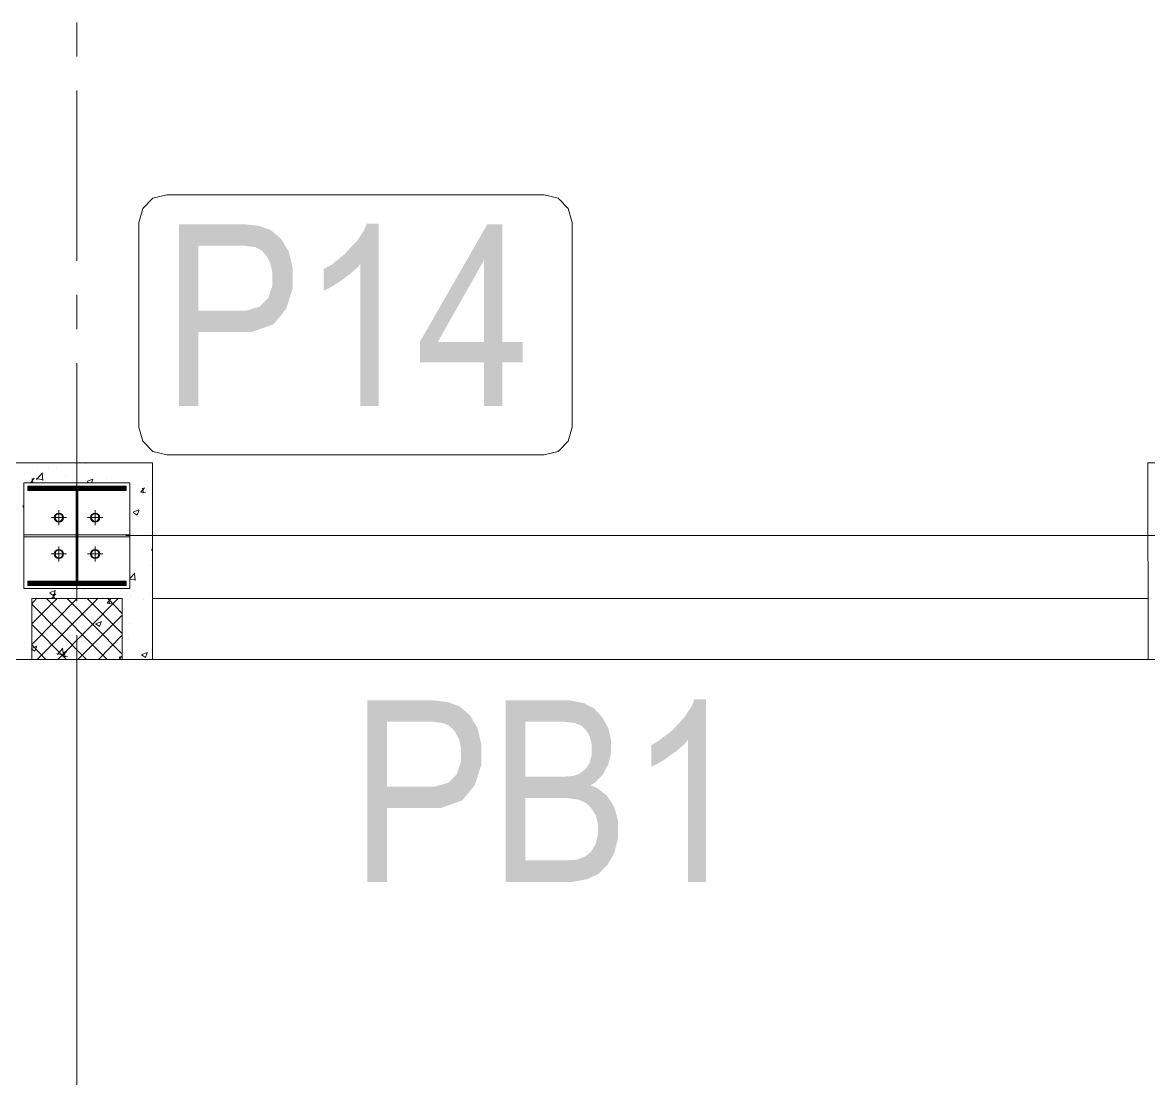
# Model space of a CAD drawing. Header units: millimetres. Extents: x 51.5 to 74.8, y 0.8 to 17.2.
# Drawn here: x 55.9417 to 56.4284, y 6.9549 to 7.4113 of the extents above; entities that cross this region are included whole.
import ezdxf

# ---------------------------------------------------------------- set-up
doc = ezdxf.new("R2010")
doc.units = ezdxf.units.MM
doc.layers.add('PDF_Geomertry', color=7, linetype='Continuous')
doc.layers.add('PDF_Solid Fills', color=7, linetype='Continuous')

msp = doc.modelspace()

# ---------------------------------------------------------------- hatches: boundary and pattern name
at = {"layer": 'PDF_Solid Fills', "transparency": 33554559}
for points in [[(56.09565, 7.24564), (56.08774, 7.24564), (56.08774, 7.30703), (56.08635, 7.30536), (56.08274, 7.30217), (56.08038, 7.3005), (56.07815, 7.29884), (56.07385, 7.29633), (56.0719, 7.2955), (56.0719, 7.30481), (56.07524, 7.30661), (56.08093, 7.3112), (56.08343, 7.31397), (56.08607, 7.31661), (56.08954, 7.32189), (56.09051, 7.32439), (56.09565, 7.32439)], [(56.23718, 7.03981), (56.22926, 7.03981), (56.22926, 7.1012), (56.22788, 7.09953), (56.22426, 7.09634), (56.2219, 7.09467), (56.21968, 7.093), (56.21538, 7.0905), (56.21343, 7.08967), (56.21343, 7.09897), (56.21676, 7.10092), (56.2226, 7.10536), (56.2251, 7.10814), (56.2276, 7.11078), (56.23107, 7.11606), (56.23204, 7.1187), (56.23718, 7.1187)]]:
    msp.add_hatch(color=256, dxfattribs=at).paths.add_polyline_path(points)
h = msp.add_hatch(color=256, dxfattribs=at)
h.paths.add_polyline_path([(56.00926, 7.24564), (56.00926, 7.32411), (56.03357, 7.32411), (56.03774, 7.32411), (56.04413, 7.32342), (56.04621, 7.32258), (56.04899, 7.32161), (56.05343, 7.31786), (56.0551, 7.31509), (56.05676, 7.31231), (56.05843, 7.3055), (56.05843, 7.30147), (56.05843, 7.2962), (56.05565, 7.28759), (56.05301, 7.28425), (56.05024, 7.28092), (56.04093, 7.27758), (56.03426, 7.27758), (56.01774, 7.27758), (56.01774, 7.24564)])
h.paths.add_polyline_path([(56.01774, 7.28675), (56.0344, 7.28675), (56.03843, 7.28675), (56.04413, 7.28856), (56.04593, 7.29036), (56.04788, 7.29217), (56.04968, 7.29745), (56.04968, 7.30106), (56.04968, 7.30342), (56.04871, 7.30745), (56.04788, 7.30911), (56.0469, 7.31078), (56.04482, 7.313), (56.04343, 7.3137), (56.04218, 7.31425), (56.0376, 7.31481), (56.03426, 7.31481), (56.01774, 7.31481)])
h = msp.add_hatch(color=256, dxfattribs=at)
h.paths.add_polyline_path([(56.14121, 7.24564), (56.14121, 7.26439), (56.11343, 7.26439), (56.11343, 7.27328), (56.1426, 7.32411), (56.14913, 7.32411), (56.14913, 7.27328), (56.15788, 7.27328), (56.15788, 7.26439), (56.14913, 7.26439), (56.14913, 7.24564)])
h.paths.add_polyline_path([(56.14121, 7.27328), (56.14121, 7.3087), (56.12121, 7.27328)])
h = msp.add_hatch(color=256, dxfattribs=at)
h.paths.add_polyline_path([(56.09079, 7.03981), (56.09079, 7.11828), (56.1151, 7.11828), (56.1194, 7.11828), (56.12565, 7.11758), (56.12774, 7.11675), (56.13051, 7.11578), (56.13496, 7.11203), (56.13663, 7.10925), (56.13829, 7.10647), (56.13996, 7.09967), (56.13996, 7.09578), (56.13996, 7.09036), (56.13718, 7.08175), (56.13454, 7.07842), (56.13176, 7.07509), (56.12246, 7.07175), (56.11579, 7.07175), (56.09926, 7.07175), (56.09926, 7.03981)])
h.paths.add_polyline_path([(56.09926, 7.08106), (56.11607, 7.08106), (56.11996, 7.08106), (56.12579, 7.08272), (56.1276, 7.08453), (56.1294, 7.08634), (56.13121, 7.09175), (56.13121, 7.09522), (56.13121, 7.09759), (56.13038, 7.10161), (56.1294, 7.10328), (56.12857, 7.10495), (56.12635, 7.10717), (56.1251, 7.10786), (56.12385, 7.10842), (56.11926, 7.10911), (56.11593, 7.10911), (56.09926, 7.10911)])
h = msp.add_hatch(color=256, dxfattribs=at)
h.paths.add_polyline_path([(56.15051, 7.03981), (56.15051, 7.11828), (56.17468, 7.11828), (56.17843, 7.11828), (56.18426, 7.11717), (56.18635, 7.11606), (56.18857, 7.11495), (56.19204, 7.11134), (56.19343, 7.10897), (56.19482, 7.10647), (56.19607, 7.1012), (56.19607, 7.09828), (56.19607, 7.09564), (56.19496, 7.09078), (56.19371, 7.08856), (56.1926, 7.08634), (56.18926, 7.08286), (56.18718, 7.08161), (56.18996, 7.0805), (56.19426, 7.07717), (56.19593, 7.07467), (56.19746, 7.07217), (56.19913, 7.0662), (56.19913, 7.06259), (56.19913, 7.05897), (56.1976, 7.05272), (56.19621, 7.05008), (56.19468, 7.04745), (56.19079, 7.04342), (56.18843, 7.04231), (56.18593, 7.04106), (56.17926, 7.03981), (56.1751, 7.03981)])
h.paths.add_polyline_path([(56.15899, 7.04911), (56.1751, 7.04911), (56.17774, 7.04911), (56.18163, 7.04953), (56.18288, 7.05008), (56.18482, 7.05078), (56.1876, 7.053), (56.18843, 7.05467), (56.1894, 7.0562), (56.19038, 7.06022), (56.19038, 7.06259), (56.19038, 7.06481), (56.18954, 7.06856), (56.18857, 7.07009), (56.1876, 7.07161), (56.18524, 7.07397), (56.18371, 7.07467), (56.18218, 7.07536), (56.17732, 7.07606), (56.17399, 7.07606), (56.15899, 7.07606)])
h.paths.add_polyline_path([(56.15899, 7.08536), (56.17301, 7.08536), (56.17579, 7.08536), (56.17968, 7.08564), (56.18079, 7.08606), (56.18246, 7.08661), (56.18496, 7.08856), (56.18593, 7.08981), (56.18676, 7.0912), (56.18774, 7.09481), (56.18774, 7.09703), (56.18774, 7.09911), (56.1869, 7.10272), (56.18607, 7.10411), (56.18524, 7.1055), (56.18315, 7.10745), (56.18176, 7.108), (56.18038, 7.10856), (56.17551, 7.10911), (56.17204, 7.10911), (56.15899, 7.10911)])

# ---------------------------------------------------------------- linework, layer by layer
at = {"layer": 'PDF_Geomertry', "lineweight": 0}
for points in [[(55.96524, 7.39661), (55.96524, 7.41134)], [(55.96524, 7.30828), (55.96524, 7.38189)], [(55.96524, 7.27884), (55.96524, 7.29356)], [(55.96524, 7.19064), (55.96524, 7.26411)], [(55.94815, 7.218), (55.94815, 7.218)], [(55.95288, 7.21897), (55.95288, 7.21897)], [(55.95649, 7.21911), (55.95649, 7.21911)], [(55.96913, 7.22078), (55.96913, 7.22078)], [(55.97218, 7.22106), (55.97218, 7.22106)], [(55.99774, 7.22106), (55.99774, 7.22106)], [(55.9426, 7.21578), (55.9426, 7.21578)], [(55.94649, 7.21231), (55.94524, 7.21245), (55.94676, 7.21439)], [(55.94621, 7.21231), (55.94593, 7.21425)], [(55.9476, 7.21425), (55.95065, 7.2137)], [(55.94774, 7.21384), (55.95038, 7.21661)], [(55.95051, 7.21342), (55.95024, 7.21661)], [(55.96038, 7.21495), (55.96038, 7.21495)], [(55.96968, 7.21286), (55.97051, 7.21231)], [(55.96982, 7.21314), (55.97204, 7.21397)], [(55.97149, 7.21231), (55.97204, 7.21384)], [(55.97801, 7.21425), (55.97801, 7.21425)], [(55.98024, 7.21411), (55.98024, 7.21411)], [(55.98635, 7.21245), (55.98635, 7.21245)], [(55.99579, 7.21342), (55.99579, 7.21342)], [(56.42815, 7.21411), (56.42815, 7.21411)], [(55.94232, 7.21092), (55.94232, 7.21092)], [(55.94399, 7.21078), (55.94565, 7.20911)], [(55.94399, 7.21022), (55.9451, 7.20911)], [(55.94399, 7.20967), (55.94454, 7.20911)], [(55.94454, 7.21092), (55.94635, 7.20911)], [(55.9451, 7.21092), (55.9469, 7.20911)], [(55.94565, 7.21092), (55.94746, 7.20911)], [(55.94621, 7.21092), (55.94801, 7.20911)], [(55.94676, 7.21092), (55.94871, 7.20911)], [(55.94746, 7.21092), (55.94926, 7.20911)], [(55.94801, 7.21092), (55.94982, 7.20911)], [(55.94857, 7.21092), (55.95038, 7.20911)], [(55.94913, 7.21092), (55.95107, 7.20911)], [(55.94982, 7.21092), (55.95163, 7.20911)], [(55.95038, 7.21092), (55.95218, 7.20911)], [(55.95093, 7.21092), (55.95274, 7.20911)], [(55.95149, 7.21092), (55.95329, 7.20911)], [(55.95204, 7.21092), (55.95399, 7.20911)], [(55.95274, 7.21092), (55.95454, 7.20911)], [(55.95329, 7.21092), (55.9551, 7.20911)], [(55.95385, 7.21092), (55.95565, 7.20911)], [(55.9544, 7.21092), (55.95635, 7.20911)], [(55.9551, 7.21092), (55.9569, 7.20911)], [(55.95565, 7.21092), (55.95746, 7.20911)], [(55.95621, 7.21092), (55.95801, 7.20911)], [(55.95676, 7.21092), (55.95871, 7.20911)], [(55.95746, 7.21092), (55.95926, 7.20911)], [(55.95801, 7.21092), (55.95982, 7.20911)], [(55.95857, 7.21092), (55.96038, 7.20911)], [(55.95913, 7.21092), (55.96093, 7.20911)], [(55.95968, 7.21092), (55.96163, 7.20911)], [(55.96038, 7.21092), (55.96218, 7.20911)], [(55.96093, 7.21092), (55.96274, 7.20911)], [(55.96149, 7.21092), (55.96329, 7.20911)], [(55.96204, 7.21092), (55.96399, 7.20911)], [(55.96274, 7.21092), (55.96454, 7.20911)], [(55.96329, 7.21092), (55.9651, 7.20911), (55.96565, 7.20856)], [(55.96385, 7.21092), (55.96565, 7.20911)], [(55.9644, 7.21092), (55.96621, 7.20911)], [(55.96482, 7.2087), (55.96565, 7.208)], [(55.96482, 7.20814), (55.96565, 7.20745)], [(55.96482, 7.20759), (55.96565, 7.20675)], [(55.9651, 7.21092), (55.9669, 7.20911)], [(55.96565, 7.21092), (55.96746, 7.20911)], [(55.96621, 7.21092), (55.96801, 7.20911)], [(55.96676, 7.21092), (55.96857, 7.20911)], [(55.96732, 7.21092), (55.96926, 7.20911)], [(55.96801, 7.21092), (55.96982, 7.20911)], [(55.96857, 7.21092), (55.97038, 7.20911)], [(55.96913, 7.21092), (55.97093, 7.20911)], [(55.96968, 7.21092), (55.97163, 7.20911)], [(55.97038, 7.21092), (55.97218, 7.20911)], [(55.97093, 7.21092), (55.97274, 7.20911)], [(55.97149, 7.21092), (55.97329, 7.20911)], [(55.97204, 7.21092), (55.97385, 7.20911)], [(55.97232, 7.21231), (55.97232, 7.21231)], [(55.9726, 7.21092), (55.97454, 7.20911)], [(55.97329, 7.21092), (55.9751, 7.20911)], [(55.97385, 7.21092), (55.97565, 7.20911)], [(55.9744, 7.21092), (55.97621, 7.20911)], [(55.97496, 7.21092), (55.9769, 7.20911)], [(55.97565, 7.21092), (55.97746, 7.20911)], [(55.97621, 7.21092), (55.97801, 7.20911)], [(55.97676, 7.21092), (55.97857, 7.20911)], [(55.97732, 7.21092), (55.97926, 7.20911)], [(55.97801, 7.21092), (55.97982, 7.20911)], [(55.97857, 7.21092), (55.98038, 7.20911)], [(55.97913, 7.21092), (55.98093, 7.20911)], [(55.97968, 7.21092), (55.98149, 7.20911)], [(55.98024, 7.21092), (55.98218, 7.20911)], [(55.98093, 7.21092), (55.98274, 7.20911)], [(55.98149, 7.21092), (55.98329, 7.20911)], [(55.98204, 7.21092), (55.98385, 7.20911)], [(55.9826, 7.21092), (55.98454, 7.20911)], [(55.98329, 7.21092), (55.9851, 7.20911)], [(55.98385, 7.21092), (55.98565, 7.20911)], [(55.9844, 7.21092), (55.98621, 7.20911)], [(55.98496, 7.21092), (55.98649, 7.20939)], [(55.98565, 7.21092), (55.98649, 7.21009)], [(55.98621, 7.21231), (55.98621, 7.21231)], [(55.98621, 7.21092), (55.98649, 7.21064)], [(55.98968, 7.21147), (55.98968, 7.21147)], [(55.99482, 7.20814), (55.99288, 7.20828), (55.9944, 7.21022)], [(55.99399, 7.208), (55.99357, 7.21009)], [(55.99788, 7.2105), (55.99788, 7.2105)], [(55.96482, 7.20703), (55.96565, 7.2062)], [(55.96482, 7.20647), (55.96565, 7.20564)], [(55.96482, 7.20578), (55.96565, 7.20509)], [(55.96482, 7.20522), (55.96565, 7.20439)], [(55.96482, 7.20467), (55.96565, 7.20384)], [(55.96482, 7.20411), (55.96565, 7.20328)], [(55.96482, 7.20342), (55.96565, 7.20272)], [(55.96482, 7.20286), (55.96565, 7.20217)], [(55.98815, 7.20689), (55.98815, 7.20689)], [(55.98815, 7.20675), (55.98815, 7.20675)], [(56.42829, 7.20342), (56.42829, 7.20342)], [(55.94176, 7.20217), (55.94232, 7.20175)], [(55.9419, 7.20231), (55.94232, 7.20258)], [(55.94232, 7.20022), (55.94232, 7.20022)], [(55.95732, 7.19411), (55.95732, 7.2005)], [(55.96482, 7.20231), (55.96565, 7.20147)], [(55.96482, 7.20175), (55.96565, 7.20092)], [(55.96482, 7.20106), (55.96565, 7.20036)], [(55.96482, 7.2005), (55.96565, 7.19981)], [(55.96482, 7.19995), (55.96565, 7.19911)], [(55.96482, 7.19939), (55.96565, 7.19856)], [(55.96482, 7.19884), (55.96565, 7.198)], [(55.96482, 7.19814), (55.96565, 7.19745)], [(55.97315, 7.19411), (55.97315, 7.2005)], [(55.98815, 7.19925), (55.98815, 7.19925)], [(55.98954, 7.19967), (55.9919, 7.20064)], [(55.98954, 7.19953), (55.99121, 7.19842), (55.9919, 7.20036)], [(55.99357, 7.20009), (55.99357, 7.20009)], [(55.99788, 7.20064), (55.99788, 7.20064)], [(55.99788, 7.19981), (55.99788, 7.19981)], [(55.99788, 7.19786), (55.99788, 7.19786)], [(55.96065, 7.19731), (55.95413, 7.19731)], [(55.96482, 7.19758), (55.96565, 7.19675)], [(55.96482, 7.19703), (55.96565, 7.1962)], [(55.96482, 7.19647), (55.96565, 7.19564)], [(55.96482, 7.19578), (55.96565, 7.19509)], [(55.96482, 7.19522), (55.96565, 7.19453)], [(55.96482, 7.19467), (55.96565, 7.19383)], [(55.96482, 7.19411), (55.96565, 7.19328)], [(55.96482, 7.19356), (55.96565, 7.19272)], [(55.97635, 7.19731), (55.96982, 7.19731)], [(55.98926, 7.19647), (55.98926, 7.19647)], [(55.94232, 7.18939), (55.94232, 7.18939)], [(55.96482, 7.19286), (55.96565, 7.19217)], [(55.96482, 7.19231), (55.96565, 7.19147)], [(55.96482, 7.19175), (55.96565, 7.19092)], [(55.96482, 7.1912), (55.96565, 7.19036)], [(55.96482, 7.1905), (55.96565, 7.18981)], [(55.96482, 7.18995), (55.96565, 7.18911)], [(55.96482, 7.18939), (55.96565, 7.18856)], [(55.96482, 7.18883), (55.96565, 7.188)], [(55.96482, 7.18814), (55.96565, 7.18745)], [(56.4769, 7.18953), (55.98635, 7.18953)], [(55.99635, 7.19203), (55.99635, 7.19203)], [(55.99788, 7.19106), (55.99788, 7.19106)], [(55.99788, 7.18911), (55.99788, 7.18911)], [(55.99788, 7.1887), (55.99788, 7.1887)], [(56.42829, 7.19272), (56.42829, 7.19272)], [(55.94232, 7.18564), (55.94232, 7.18564)], [(55.94232, 7.18425), (55.94232, 7.18425)], [(55.95732, 7.17842), (55.95732, 7.18481)], [(55.96482, 7.18759), (55.96565, 7.18689)], [(55.96482, 7.18703), (55.96565, 7.1862)], [(55.96482, 7.18647), (55.96565, 7.18564)], [(55.96482, 7.18592), (55.96565, 7.18508)], [(55.96482, 7.18522), (55.96565, 7.18453)], [(55.96482, 7.18467), (55.96565, 7.18383)], [(55.96482, 7.18411), (55.96565, 7.18328)], [(55.96482, 7.18356), (55.96565, 7.18272)], [(55.97315, 7.17842), (55.97315, 7.18481)], [(55.99788, 7.18328), (55.99746, 7.18328), (55.99788, 7.18383)], [(55.94232, 7.1787), (55.94232, 7.1787)], [(55.96065, 7.18161), (55.95413, 7.18161)], [(55.96482, 7.18286), (55.96565, 7.18217)], [(55.96482, 7.18231), (55.96565, 7.18161)], [(55.96482, 7.18175), (55.96565, 7.18092)], [(55.96482, 7.1812), (55.96565, 7.18036)], [(55.96482, 7.1805), (55.96565, 7.17981)], [(55.96482, 7.17995), (55.96565, 7.17925)], [(55.96482, 7.17939), (55.96565, 7.17856)], [(55.96482, 7.17884), (55.96565, 7.178)], [(55.97635, 7.18161), (55.96982, 7.18161)], [(55.99788, 7.1805), (55.99788, 7.1805)], [(56.42829, 7.18189), (56.42829, 7.18189)], [(56.42829, 7.18008), (56.42829, 7.18008)], [(55.96482, 7.17828), (55.96565, 7.17745)], [(55.96482, 7.17759), (55.96565, 7.17689)], [(55.96482, 7.17703), (55.96565, 7.1762)], [(55.96482, 7.17647), (55.96565, 7.17564)], [(55.96482, 7.17592), (55.96565, 7.17508)], [(55.96482, 7.17522), (55.96565, 7.17453)], [(55.96482, 7.17467), (55.96565, 7.17397)], [(55.96482, 7.17411), (55.96565, 7.17328)], [(55.96482, 7.17356), (55.96565, 7.17272)], [(55.96524, 7.1612), (55.96524, 7.17592)], [(55.99704, 7.17661), (55.99704, 7.17661)], [(55.99788, 7.17828), (55.99788, 7.17828)], [(55.94232, 7.16939), (55.94232, 7.16939)], [(55.94399, 7.16967), (55.94565, 7.168)], [(55.94399, 7.16911), (55.9451, 7.168)], [(55.9444, 7.16981), (55.94621, 7.168)], [(55.94496, 7.16981), (55.9469, 7.168)], [(55.94565, 7.16981), (55.94746, 7.168)], [(55.94621, 7.16981), (55.94801, 7.168)], [(55.94676, 7.16981), (55.94857, 7.168)], [(55.94732, 7.16981), (55.94926, 7.168)], [(55.94801, 7.16981), (55.94982, 7.168)], [(55.94857, 7.16981), (55.95038, 7.168)], [(55.94913, 7.16981), (55.95093, 7.168)], [(55.94968, 7.16981), (55.95149, 7.168)], [(55.95038, 7.16981), (55.95218, 7.168)], [(55.95093, 7.16981), (55.95274, 7.168)], [(55.95149, 7.16981), (55.95329, 7.168)], [(55.95204, 7.16981), (55.95385, 7.168)], [(55.9526, 7.16981), (55.95454, 7.168)], [(55.95329, 7.16981), (55.9551, 7.168)], [(55.95385, 7.16981), (55.95565, 7.168)], [(55.9544, 7.16981), (55.95621, 7.168)], [(55.95496, 7.16981), (55.9569, 7.168)], [(55.95565, 7.16981), (55.95746, 7.168)], [(55.95621, 7.16981), (55.95801, 7.168)], [(55.95676, 7.16981), (55.95857, 7.168)], [(55.95732, 7.16981), (55.95913, 7.168)], [(55.95788, 7.16981), (55.95982, 7.168)], [(55.95857, 7.16981), (55.96038, 7.168)], [(55.95913, 7.16981), (55.96093, 7.168)], [(55.95968, 7.16981), (55.96149, 7.168)], [(55.96024, 7.16981), (55.96218, 7.168)], [(55.96093, 7.16981), (55.96274, 7.168)], [(55.96149, 7.16981), (55.96329, 7.168)], [(55.96204, 7.16981), (55.96385, 7.168)], [(55.9626, 7.16981), (55.9644, 7.168)], [(55.96329, 7.16981), (55.9651, 7.168)], [(55.96385, 7.16981), (55.96565, 7.168)], [(55.9644, 7.16981), (55.96621, 7.168)], [(55.96482, 7.173), (55.96565, 7.17217)], [(55.96482, 7.17231), (55.96565, 7.17161)], [(55.96482, 7.17175), (55.96565, 7.17092)], [(55.96482, 7.1712), (55.96565, 7.17036)], [(55.96482, 7.17064), (55.96551, 7.16981), (55.96746, 7.168)], [(55.96482, 7.16995), (55.96496, 7.16981), (55.96676, 7.168)], [(55.96621, 7.16981), (55.96801, 7.168)], [(55.96676, 7.16981), (55.96857, 7.168)], [(55.96732, 7.16981), (55.96913, 7.168)], [(55.96788, 7.16981), (55.96982, 7.168)], [(55.96857, 7.16981), (55.97038, 7.168)], [(55.96913, 7.16981), (55.97093, 7.168)], [(55.96968, 7.16981), (55.97149, 7.168)], [(55.97024, 7.16981), (55.97204, 7.168)], [(55.97093, 7.16981), (55.97274, 7.168)], [(55.97149, 7.16981), (55.97329, 7.168)], [(55.97204, 7.16981), (55.97385, 7.168)], [(55.9726, 7.16981), (55.9744, 7.168)], [(55.97315, 7.16981), (55.9751, 7.168)], [(55.97385, 7.16981), (55.97565, 7.168)], [(55.9744, 7.16981), (55.97621, 7.168)], [(55.97496, 7.16981), (55.97676, 7.168)], [(55.97551, 7.16981), (55.97746, 7.168)], [(55.97621, 7.16981), (55.97801, 7.168)], [(55.97676, 7.16981), (55.97857, 7.168)], [(55.97732, 7.16981), (55.97913, 7.168)], [(55.97788, 7.16981), (55.97968, 7.168)], [(55.97843, 7.16981), (55.98038, 7.168)], [(55.97913, 7.16981), (55.98093, 7.168)], [(55.97968, 7.16981), (55.98149, 7.168)], [(55.98024, 7.16981), (55.98204, 7.168)], [(55.98079, 7.16981), (55.98274, 7.168)], [(55.98149, 7.16981), (55.98329, 7.168)], [(55.98204, 7.16981), (55.98385, 7.168)], [(55.9826, 7.16981), (55.9844, 7.168)], [(55.98315, 7.16981), (55.9851, 7.168)], [(55.98385, 7.16981), (55.98565, 7.168)], [(55.9844, 7.16981), (55.98621, 7.168)], [(55.98496, 7.16981), (55.98649, 7.16828)], [(55.98551, 7.16981), (55.98649, 7.16884)], [(55.98607, 7.16981), (55.98649, 7.16953)], [(55.98815, 7.17106), (55.99024, 7.17328)], [(55.98815, 7.17078), (55.99051, 7.17036)], [(55.99038, 7.17009), (55.9901, 7.17314)], [(56.42829, 7.1712), (56.42829, 7.1712)], [(55.94232, 7.16786), (55.94232, 7.16786)], [(55.94399, 7.16856), (55.94454, 7.168)], [(55.95357, 7.16495), (55.95593, 7.16578)], [(55.95357, 7.16467), (55.95524, 7.16356), (55.95579, 7.16564)], [(55.95635, 7.16231), (55.9544, 7.16245), (55.95607, 7.16439)], [(55.95551, 7.16217), (55.9551, 7.16425)], [(55.96315, 7.16661), (55.96315, 7.16661)], [(55.96788, 7.16606), (55.96788, 7.16606)], [(55.98607, 7.16661), (55.98607, 7.16661)], [(55.98815, 7.16467), (55.98815, 7.16467)], [(55.99663, 7.16453), (55.99663, 7.16453)], [(55.99788, 7.16759), (55.99788, 7.16759)], [(56.42829, 7.16814), (56.42829, 7.16814)], [(55.94565, 7.14245), (55.96538, 7.16231)], [(55.94565, 7.15134), (55.95663, 7.16231)], [(55.94565, 7.16009), (55.94774, 7.16231)], [(55.94565, 7.15995), (55.9694, 7.13606)], [(55.94774, 7.15967), (55.94774, 7.15967)], [(55.94801, 7.13606), (55.97426, 7.16231)], [(55.95079, 7.1637), (55.95079, 7.1637)], [(55.95204, 7.16231), (55.97829, 7.13606)], [(55.95468, 7.15911), (55.95468, 7.15911)], [(55.9569, 7.13606), (55.98301, 7.16231)], [(55.95843, 7.16342), (55.95843, 7.16342)], [(55.96093, 7.16231), (55.98482, 7.13828)], [(55.96524, 7.1605), (55.96524, 7.1605)], [(55.96551, 7.15897), (55.96551, 7.15897)], [(55.96732, 7.16064), (55.96732, 7.16064)], [(55.96871, 7.16134), (55.96871, 7.16134)], [(55.96968, 7.16231), (55.98482, 7.14717)], [(55.97621, 7.16259), (55.97621, 7.16259)], [(55.98024, 7.16022), (55.97829, 7.16036), (55.97982, 7.16231)], [(55.97857, 7.16231), (55.98482, 7.15592)], [(55.97926, 7.16009), (55.97899, 7.16217)], [(55.98829, 7.16342), (55.98829, 7.16342)], [(55.99399, 7.16189), (55.99399, 7.16189)], [(56.42829, 7.16231), (55.99788, 7.16231)], [(56.42829, 7.16036), (56.42829, 7.16036)], [(55.94635, 7.158), (55.94635, 7.158)], [(55.9494, 7.158), (55.9494, 7.158)], [(55.96565, 7.13606), (55.98482, 7.15522)], [(55.96746, 7.15495), (55.96746, 7.15495)], [(55.98329, 7.15814), (55.98329, 7.15814)], [(55.98426, 7.15703), (55.98426, 7.15703)], [(55.99788, 7.15675), (55.99788, 7.15675)], [(55.99788, 7.15578), (55.99788, 7.15578)], [(55.94565, 7.15106), (55.96065, 7.13606)], [(55.95051, 7.15258), (55.95051, 7.15258)], [(55.97329, 7.15134), (55.97496, 7.15022), (55.97565, 7.15231)], [(55.97343, 7.15147), (55.97579, 7.15245)], [(55.97954, 7.15036), (55.97954, 7.15036)], [(55.98149, 7.14981), (55.98149, 7.14981)], [(55.98788, 7.15147), (55.98788, 7.15147)], [(56.42829, 7.14967), (56.42829, 7.14967)], [(55.94593, 7.14592), (55.94593, 7.14592)], [(55.9519, 7.14647), (55.9519, 7.14647)], [(55.95857, 7.14759), (55.95857, 7.14759)], [(55.96204, 7.14647), (55.96204, 7.14647)], [(55.96524, 7.14856), (55.96524, 7.14856)], [(55.96524, 7.14842), (55.96524, 7.14842)], [(55.96524, 7.07286), (55.96524, 7.14647)], [(55.96968, 7.14578), (55.96968, 7.14578)], [(55.97454, 7.13606), (55.98482, 7.14647)], [(55.98385, 7.14606), (55.98385, 7.14606)], [(55.98732, 7.14495), (55.98732, 7.14495)], [(55.99788, 7.14884), (55.99788, 7.14884)], [(55.99788, 7.14606), (55.99788, 7.14606)], [(55.94274, 7.14314), (55.94274, 7.14314)], [(55.94538, 7.14064), (55.94704, 7.13953), (55.94774, 7.14147)], [(55.94551, 7.14078), (55.94788, 7.14175)], [(55.94565, 7.14231), (55.95176, 7.13606)], [(55.9501, 7.14161), (55.9501, 7.14161)], [(55.95663, 7.13814), (55.95913, 7.14092)], [(55.9594, 7.13772), (55.95899, 7.14078)], [(55.96704, 7.14383), (55.96704, 7.14383)], [(55.99176, 7.13995), (55.99176, 7.13995)], [(55.99788, 7.14078), (55.99788, 7.14078)], [(55.95649, 7.13842), (55.9594, 7.138)], [(55.95899, 7.13759), (55.96065, 7.13939)], [(55.95899, 7.13745), (55.96107, 7.13731)], [(55.9601, 7.13717), (55.95968, 7.13925)], [(55.97079, 7.13731), (55.97079, 7.13731)], [(55.97093, 7.13606), (55.97093, 7.13606)], [(55.97913, 7.13842), (55.97913, 7.13842)], [(55.98329, 7.13606), (55.98482, 7.13759)], [(55.98343, 7.13606), (55.9844, 7.13731)], [(55.98371, 7.13606), (55.98357, 7.13717)], [(55.99315, 7.138), (55.99482, 7.13689), (55.99551, 7.13884)], [(55.99329, 7.13814), (55.99565, 7.13897)], [(56.42829, 7.13606), (55.99788, 7.13606)], [(56.42829, 7.13897), (56.42829, 7.13897)], [(55.96524, 7.04342), (55.96524, 7.05814)], [(55.96524, 6.95509), (55.96524, 7.0287)]]:
    msp.add_lwpolyline(points, dxfattribs=at)
for points in [[(56.00413, 7.33689), (56.16718, 7.33689), (56.17315, 7.33536), (56.1776, 7.33092), (56.17926, 7.32495), (56.17926, 7.23647), (56.1776, 7.23036), (56.17315, 7.22592), (56.16718, 7.22439), (56.00413, 7.22439), (55.99801, 7.22592), (55.99371, 7.23036), (55.99204, 7.23647), (55.99204, 7.32495), (55.99371, 7.33092), (55.99801, 7.33536), (56.00413, 7.33689)], [(55.99788, 7.13606), (55.9326, 7.13606), (55.9326, 7.22106), (55.99788, 7.22106), (55.99788, 7.13606)], [(55.94954, 7.22106), (55.94954, 7.22106), (55.94954, 7.22106), (55.94954, 7.22106)], [(55.95065, 7.22106), (55.95065, 7.22106), (55.95065, 7.22106)], [(55.96524, 7.22022), (55.96524, 7.22022), (55.96524, 7.22022), (55.96524, 7.22022)], [(55.96524, 7.21772), (55.96524, 7.21772), (55.96524, 7.21772), (55.96524, 7.21772)], [(55.96718, 7.22106), (55.96718, 7.22106), (55.96718, 7.22106)], [(55.9726, 7.22106), (55.9726, 7.22106), (55.9726, 7.22106), (55.9726, 7.22106)], [(55.98371, 7.22106), (55.98371, 7.22106), (55.98371, 7.22106)], [(55.98371, 7.22106), (55.98371, 7.22106), (55.98371, 7.22106)], [(55.99551, 7.22106), (55.99551, 7.22106), (55.99551, 7.22106), (55.99551, 7.22106)], [(56.42815, 7.22106), (56.51982, 7.22106), (56.51982, 7.13606), (56.42829, 7.13606), (56.42815, 7.22106)], [(55.99788, 7.21259), (55.99788, 7.21259), (55.99788, 7.21259)], [(56.42815, 7.21592), (56.42815, 7.21592), (56.42815, 7.21592)], [(56.42815, 7.21564), (56.42815, 7.21564), (56.42815, 7.21564), (56.42815, 7.21564)], [(55.94232, 7.21231), (55.98815, 7.21231), (55.98815, 7.16661), (55.94232, 7.16661), (55.94232, 7.21231)], [(55.94399, 7.20911), (55.94399, 7.21092), (55.98649, 7.21092), (55.98649, 7.20911), (55.94399, 7.20911)], [(55.94426, 7.21231), (55.94426, 7.21231), (55.94426, 7.21231)], [(55.95829, 7.21231), (55.95829, 7.21231), (55.95829, 7.21231), (55.95829, 7.21231)], [(55.96482, 7.20911), (55.96482, 7.16981), (55.96565, 7.16981), (55.96565, 7.20911), (55.96482, 7.20911)], [(55.98218, 7.21231), (55.98218, 7.21231), (55.98218, 7.21231)], [(55.98815, 7.2112), (55.98815, 7.2112), (55.98815, 7.2112), (55.98815, 7.2112)], [(55.98815, 7.20786), (55.98815, 7.20786), (55.98815, 7.20786), (55.98815, 7.20786)], [(56.42815, 7.21161), (56.42815, 7.21161), (56.42815, 7.21161), (56.42815, 7.21161)], [(55.94232, 7.20661), (55.94232, 7.20661), (55.94232, 7.20661)], [(55.98815, 7.203), (55.98815, 7.203), (55.98815, 7.203)], [(56.42829, 7.20397), (56.42829, 7.20397), (56.42829, 7.20397)], [(56.42829, 7.20106), (56.42829, 7.20106), (56.42829, 7.20106), (56.42829, 7.20106)], [(55.94232, 7.19481), (55.94232, 7.19481), (55.94232, 7.19481)], [(55.94232, 7.19328), (55.94232, 7.19328), (55.94232, 7.19328)], [(55.98815, 7.19731), (55.98815, 7.19731), (55.98815, 7.19731), (55.98815, 7.19731)], [(56.42829, 7.19453), (56.42829, 7.19453), (56.42829, 7.19453)], [(55.94232, 7.18995), (55.94232, 7.18897), (55.96482, 7.18897), (55.96482, 7.18995), (55.94232, 7.18995)], [(55.98815, 7.18995), (55.98815, 7.18897), (55.96565, 7.18897), (55.96565, 7.18995), (55.98815, 7.18995)], [(55.98815, 7.19231), (55.98815, 7.19231), (55.98815, 7.19231)], [(56.42829, 7.19203), (56.42829, 7.19203), (56.42829, 7.19203), (56.42829, 7.19203)], [(56.42829, 7.1905), (56.42829, 7.1905), (56.42829, 7.1905)], [(55.98815, 7.18731), (55.98815, 7.18731), (55.98815, 7.18731)], [(55.98815, 7.18675), (55.98815, 7.18675), (55.98815, 7.18675)], [(55.98815, 7.18578), (55.98815, 7.18578), (55.98815, 7.18578), (55.98815, 7.18578)], [(55.94232, 7.18134), (55.94232, 7.18134), (55.94232, 7.18134)], [(55.98815, 7.18147), (55.98815, 7.18147), (55.98815, 7.18147)], [(56.42829, 7.17995), (56.42829, 7.17995), (56.42829, 7.17995), (56.42829, 7.17995)], [(55.98815, 7.1762), (55.98815, 7.1762), (55.98815, 7.1762), (55.98815, 7.1762)], [(55.98815, 7.17536), (55.98815, 7.17536), (55.98815, 7.17536)], [(55.94399, 7.16981), (55.94399, 7.168), (55.98649, 7.168), (55.98649, 7.16981), (55.94399, 7.16981)], [(55.98815, 7.17078), (55.98815, 7.17078), (55.98815, 7.17078)], [(56.42829, 7.17342), (56.42829, 7.17342), (56.42829, 7.17342), (56.42829, 7.17342)], [(56.42829, 7.16939), (56.42829, 7.16939), (56.42829, 7.16939), (56.42829, 7.16939)], [(55.95343, 7.16661), (55.95343, 7.16661), (55.95343, 7.16661), (55.95343, 7.16661)], [(55.96524, 7.16467), (55.96524, 7.16467), (55.96524, 7.16467), (55.96524, 7.16467)], [(55.96524, 7.16397), (55.96524, 7.16397), (55.96524, 7.16397), (55.96524, 7.16397)], [(55.96857, 7.16661), (55.96857, 7.16661), (55.96857, 7.16661)], [(55.9701, 7.16661), (55.9701, 7.16661), (55.9701, 7.16661), (55.9701, 7.16661)], [(55.9826, 7.16661), (55.9826, 7.16661), (55.9826, 7.16661)], [(55.98663, 7.16661), (55.98663, 7.16661), (55.98663, 7.16661), (55.98663, 7.16661)], [(55.99788, 7.16481), (55.99788, 7.16481), (55.99788, 7.16481)], [(55.94565, 7.13606), (55.94565, 7.16231), (55.98482, 7.16231), (55.98482, 7.13606), (55.94565, 7.13606)], [(55.96524, 7.1605), (55.96524, 7.1605), (55.96524, 7.1605)], [(55.96524, 7.15911), (55.96524, 7.15911), (55.96524, 7.15911), (55.96524, 7.15911)], [(55.99788, 7.15939), (55.99788, 7.15939), (55.99788, 7.15939)], [(56.42829, 7.15884), (56.42829, 7.15884), (56.42829, 7.15884)], [(56.42829, 7.1562), (56.42829, 7.1562), (56.42829, 7.1562)], [(55.96524, 7.15328), (55.96524, 7.15328), (55.96524, 7.15328), (55.96524, 7.15328)], [(55.99788, 7.15272), (55.99788, 7.15272), (55.99788, 7.15272)], [(56.42829, 7.15231), (56.42829, 7.15231), (56.42829, 7.15231)], [(55.96524, 7.14856), (55.96524, 7.14856), (55.96524, 7.14856)], [(55.96524, 7.14842), (55.96524, 7.14842), (55.96524, 7.14842)], [(56.42829, 7.14828), (56.42829, 7.14828), (56.42829, 7.14828)], [(55.96524, 7.14356), (55.96524, 7.14356), (55.96524, 7.14356), (55.96524, 7.14356)], [(55.96524, 7.14245), (55.96524, 7.14245), (55.96524, 7.14245), (55.96524, 7.14245)], [(56.42829, 7.14425), (56.42829, 7.14425), (56.42829, 7.14425)], [(55.94288, 7.13606), (55.94288, 7.13606), (55.94288, 7.13606)], [(55.9569, 7.13606), (55.9569, 7.13606), (55.9569, 7.13606), (55.9569, 7.13606)], [(55.96204, 7.13606), (55.96204, 7.13606), (55.96204, 7.13606)], [(55.96524, 7.138), (55.96524, 7.138), (55.96524, 7.138), (55.96524, 7.138)], [(55.96524, 7.13647), (55.96524, 7.13647), (55.96524, 7.13647), (55.96524, 7.13647)], [(55.96524, 7.13578), (55.96524, 7.13578)], [(55.98496, 7.13606), (55.98496, 7.13606), (55.98496, 7.13606)], [(56.42829, 7.13772), (56.42829, 7.13772), (56.42829, 7.13772), (56.42829, 7.13772)], [(55.96524, 6.60967), (55.96524, 7.1162)]]:
    msp.add_lwpolyline(points, close=True, dxfattribs=at)
for points in [[(55.9594, 7.19731), (55.9594, 7.19842), (55.95843, 7.19925), (55.95732, 7.19925), (55.95635, 7.19925), (55.95538, 7.19842), (55.95538, 7.19731), (55.95538, 7.1962), (55.95635, 7.19536), (55.95732, 7.19536), (55.95843, 7.19536), (55.9594, 7.1962), (55.9594, 7.19731)], [(55.95899, 7.19731), (55.95899, 7.19828), (55.95829, 7.19897), (55.95732, 7.19897), (55.95649, 7.19897), (55.95579, 7.19828), (55.95579, 7.19731), (55.95579, 7.19647), (55.95649, 7.19564), (55.95732, 7.19564), (55.95829, 7.19564), (55.95899, 7.19647), (55.95899, 7.19731)], [(55.9751, 7.19731), (55.9751, 7.19842), (55.97413, 7.19925), (55.97315, 7.19925), (55.97204, 7.19925), (55.97107, 7.19842), (55.97107, 7.19731), (55.97107, 7.1962), (55.97204, 7.19536), (55.97315, 7.19536), (55.97413, 7.19536), (55.9751, 7.1962), (55.9751, 7.19731)], [(55.97468, 7.19731), (55.97468, 7.19828), (55.97399, 7.19897), (55.97315, 7.19897), (55.97218, 7.19897), (55.97149, 7.19828), (55.97149, 7.19731), (55.97149, 7.19647), (55.97218, 7.19564), (55.97315, 7.19564), (55.97399, 7.19564), (55.97468, 7.19647), (55.97468, 7.19731)], [(55.9594, 7.18161), (55.9594, 7.18272), (55.95843, 7.18356), (55.95732, 7.18356), (55.95635, 7.18356), (55.95538, 7.18272), (55.95538, 7.18161), (55.95538, 7.1805), (55.95635, 7.17967), (55.95732, 7.17967), (55.95843, 7.17967), (55.9594, 7.1805), (55.9594, 7.18161)], [(55.95899, 7.18161), (55.95899, 7.18259), (55.95829, 7.18328), (55.95732, 7.18328), (55.95649, 7.18328), (55.95579, 7.18259), (55.95579, 7.18161), (55.95579, 7.18064), (55.95649, 7.17995), (55.95732, 7.17995), (55.95829, 7.17995), (55.95899, 7.18064), (55.95899, 7.18161)], [(55.9751, 7.18161), (55.9751, 7.18272), (55.97413, 7.18356), (55.97315, 7.18356), (55.97204, 7.18356), (55.97107, 7.18272), (55.97107, 7.18161), (55.97107, 7.1805), (55.97204, 7.17967), (55.97315, 7.17967), (55.97413, 7.17967), (55.9751, 7.1805), (55.9751, 7.18161)], [(55.97468, 7.18161), (55.97468, 7.18259), (55.97399, 7.18328), (55.97315, 7.18328), (55.97218, 7.18328), (55.97149, 7.18259), (55.97149, 7.18161), (55.97149, 7.18064), (55.97218, 7.17995), (55.97315, 7.17995), (55.97399, 7.17995), (55.97468, 7.18064), (55.97468, 7.18161)]]:
    msp.add_open_spline(points, degree=3, knots=[0, 0, 0, 0, 1, 1, 1, 2, 2, 2, 3, 3, 3, 4, 4, 4, 4], dxfattribs=at)

doc.saveas('drawing.dxf')
